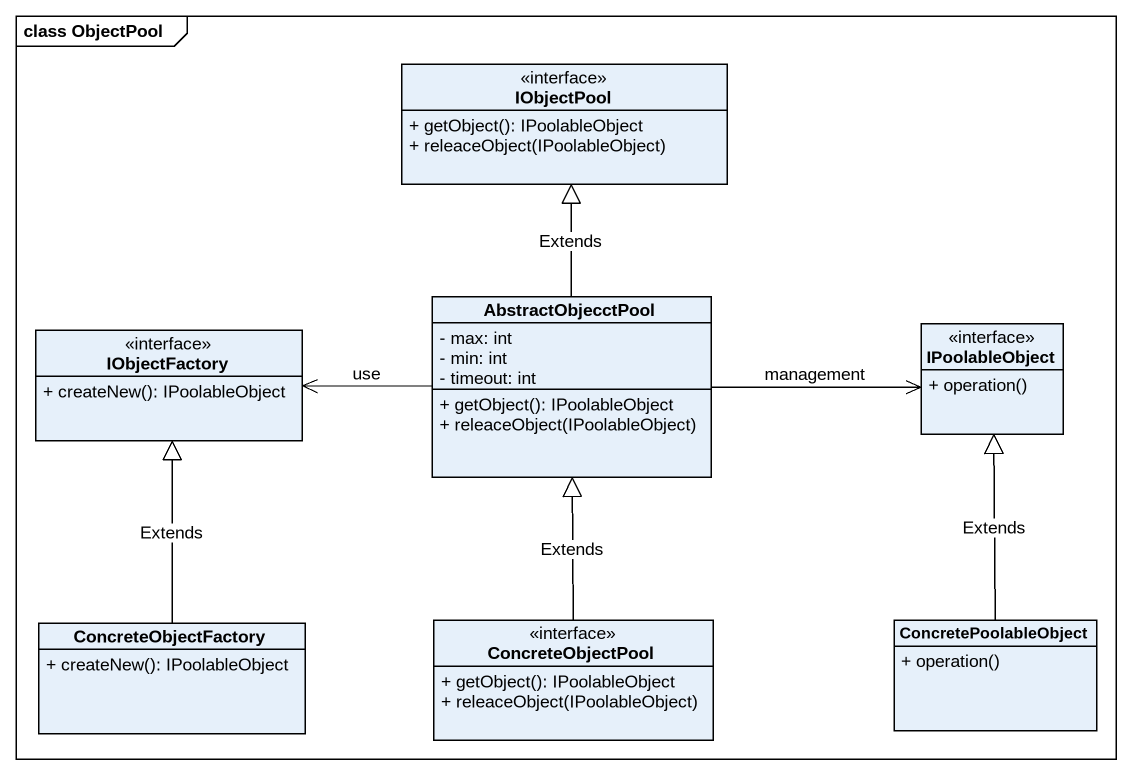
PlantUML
@startuml
mainframe class ObjectPool
hide circle
hide empty members
skinparam classAttributeIconSize 0
class IObjectPool <<interface>> {
  + getObject(): IPoolableObject
  + releaceObject(IPoolableObject)
}
class IObjectFactory <<interface>> {
  + createNew(): IPoolableObject
}
class AbstractObjecctPool {
  - max: int
  - min: int
  - timeout: int
  + getObject(): IPoolableObject
  + releaceObject(IPoolableObject)
}
class IPoolableObject <<interface>> {
  + operation()
}
class ConcreteObjectFactory {
  + createNew(): IPoolableObject
}
class ConcreteObjectPool <<interface>> {
  + getObject(): IPoolableObject
  + releaceObject(IPoolableObject)
}
class ConcretePoolableObject {
  + operation()
}
AbstractObjecctPool -up-|> IObjectPool : Extends
AbstractObjecctPool -left-> IObjectFactory : use
AbstractObjecctPool -right-> IPoolableObject : management
ConcreteObjectFactory -up-|> IObjectFactory : Extends
ConcreteObjectPool -up-|> AbstractObjecctPool : Extends
ConcretePoolableObject -up-|> IPoolableObject : Extends
@enduml
